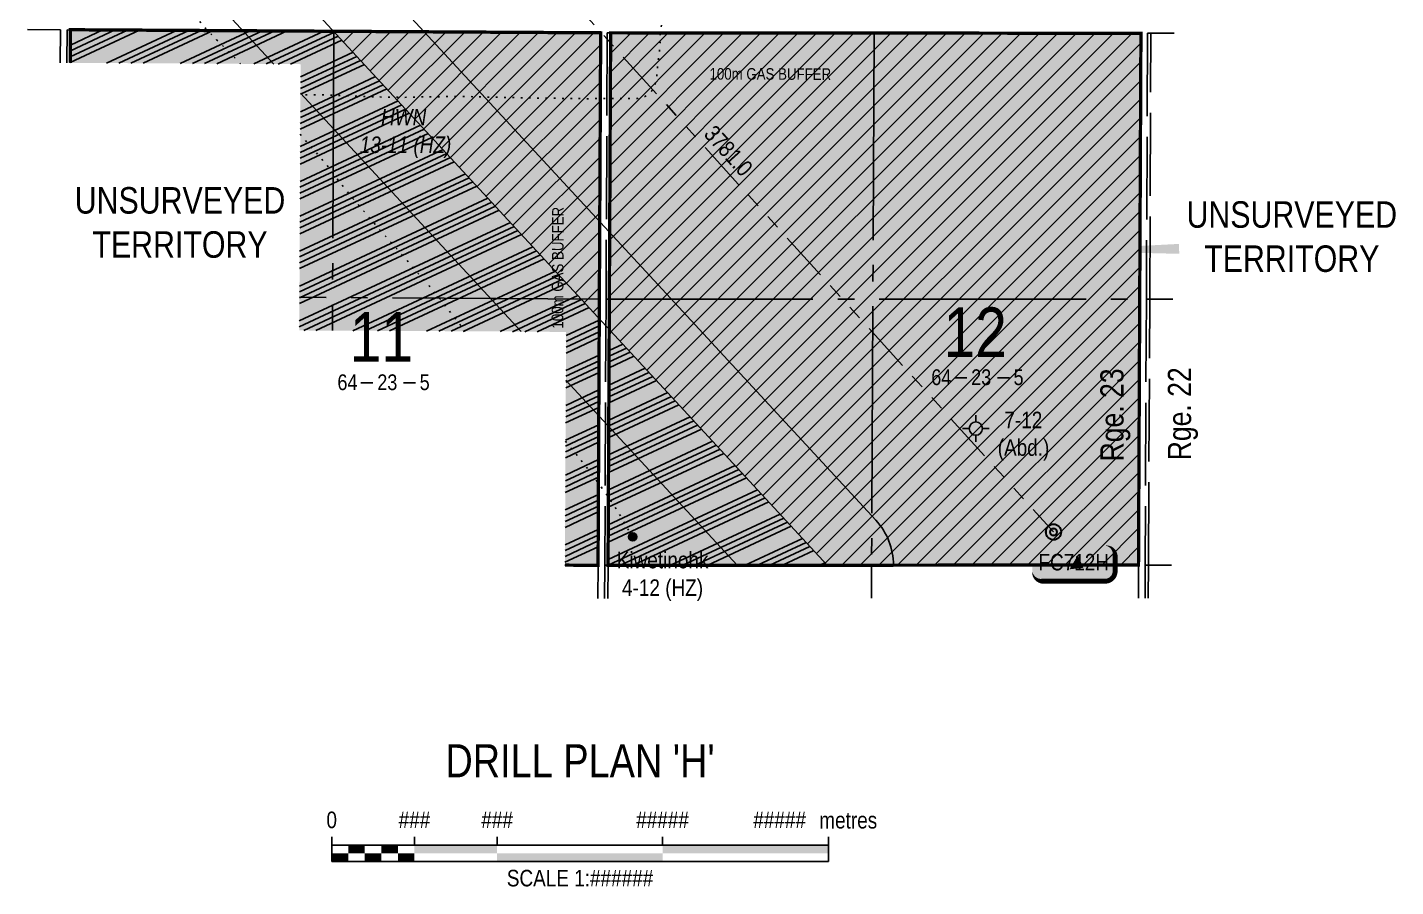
# Model space of a CAD drawing. Header units: inches. Extents: x 464475 to 485921, y 6038951 to 6050475.
# Drawn here: x 475070 to 475896, y 6038951 to 6039470 of the extents above; entities that cross this region are included whole.
import ezdxf
from ezdxf.enums import TextEntityAlignment as Align

# ---------------------------------------------------------------- set-up
doc = ezdxf.new("R2010")
doc.units = ezdxf.units.IN
doc.header["$LTSCALE"] = 5
for name, pattern in [('foc-DOT', [1, 0.2, -0.8]), ('foc-DRILLPATH', [14.75, 6, -1.75, 1.75, -1.75, 1.75, -1.75]), ('foc-QUARTERLINE', [33, 25, -3, 2, -3]), ('foc-UNSURVEYED', [12.5, 10, -2.5])]:
    doc.linetypes.add(name, pattern=pattern)
for name, color, linetype in [('10', 1, 'Continuous'), ('9', 3, 'Continuous'), ('ABADATA-DRILL-T', 8, 'Continuous'), ('AS-DRILL', 8, 'foc-DOT'), ('AS-DRILL-T', 8, 'Continuous'), ('AS-TARGET-GAS', 182, 'Continuous'), ('AS-TARGET-GAS-H', 181, 'Continuous'), ('AS-UNDERLAY-H', 141, 'Continuous'), ('D-TXT', 6, 'Continuous'), ('DETAIL-T', 7, 'Continuous'), ('H-MOCL', 111, 'Continuous'), ('L-2', 7, 'Continuous'), ('L-BD', 7, 'Continuous'), ('L-MON', 1, 'Continuous'), ('L-QSEC', 8, 'foc-QUARTERLINE'), ('L-SECLBL', 7, 'Continuous'), ('L-UNS-T', 3, 'Continuous'), ('L-USEC', 7, 'foc-UNSURVEYED'), ('P-PDRILLPATH', 12, 'foc-DRILLPATH'), ('P-PROPOSED', 10, 'Continuous'), ('P-TEMP-HUSKY-NO CUT-H', 104, 'Continuous')]:
    doc.layers.add(name, color=color, linetype=linetype)
doc.layers.add('D56-EXISTING DISPOSITION', color=7, linetype='Continuous', true_color=0xa347ff)
doc.styles.add('80', font='ARIALN.TTF', dxfattribs={"height": 10})
doc.styles.add('80CG', font='ARIALN.TTF', dxfattribs={"height": 10})
doc.styles.add('80L', font='ARIALN.TTF', dxfattribs={"height": 10})
doc.styles.add('SIMPLEX', font='ARIALN.TTF')
pattern_1 = [(45, (-39231.628, 8775.05), (-5.609685254, 5.609685254), [])]
pattern_2 = [(25, (-39231.628, 8775.05), (-8.04661076, 17.25601246), []), (25, (-39227.411, 8773.515), (-8.04661076, 17.25601246), []), (25, (-39223.194, 8771.98), (-8.04661076, 17.25601246), []), (25, (-39218.977, 8770.446), (-8.04661076, 17.25601246), [])]

# ---------------------------------------------------------------- blocks, each defined once
blk = doc.blocks.new('*U495')
at = {"color": 0}
for p, q in [((-150, 0), (-150, 15)), ((-150, 10), (150.24, 10)), ((-100, 10), (-100, 15)), ((-50, 10), (-50, 15)), ((50, 10), (50, 15)), ((150.24, 0), (150.24, 15)), ((-150, 0), (150.24, 0))]:
    blk.add_line(p, q, dxfattribs=at)
for points in [[(-140, 10), (-130, 10), (-140, 5), (-130, 5)], [(-120, 10), (-110, 10), (-120, 5), (-110, 5)], [(-100, 10), (-50, 10), (-100, 5), (-50, 5)], [(50, 10), (150.24, 10), (50, 5), (150.24, 5)], [(-150, 5), (-140, 5), (-150, 0), (-140, 0)], [(-130, 5), (-120, 5), (-130, 0), (-120, 0)], [(-110, 5), (-100, 5), (-110, 0), (-100, 0)], [(-50, 5), (50, 5), (-50, 0), (50, 0)]]:
    blk.add_solid(points, dxfattribs=at)
at = {"color": 0, "style": '80'}
blk.add_text('metres', height=10, dxfattribs=at).set_placement((162.24, 20), align=Align.CENTER)
at = {"color": 0, "char_height": 10, "style": '80'}
for s, insert, attachment_point in [('0', (-150, 30.21), 2), ('###', (-100, 30.21), 2), ('###', (-50, 30.21), 2), ('#####', (50, 30.21), 2), ('#####', (136.7, 30.22), 3), ('SCALE 1:######', (0.12, -5), 2)]:
    blk.add_mtext(s, dxfattribs=dict(at, insert=insert, attachment_point=attachment_point))
blk = doc.blocks.new('plbh')
at = {"layer": 'L-MON'}
h = blk.add_hatch(color=255, dxfattribs=at)
h.dxf.hatch_style = 1
edge = h.paths.add_edge_path()
edge.add_arc((0, 0), 1.16, 0, 360)
h = blk.add_hatch(color=256, dxfattribs=at)
h.dxf.hatch_style = 1
h.paths.add_polyline_path([(-0.96, 0, 1), (0.96, 0, 1)])
h.paths.add_polyline_path([(0.91, 0, -1), (-0.91, 0, -1)], flags=16)
h.paths.add_polyline_path([(0.45, 0, -1), (-0.45, 0, -1)], flags=0)
h = blk.add_hatch(color=256, dxfattribs=at)
h.dxf.hatch_style = 1
h.paths.add_polyline_path([(-0.45, 0, 1), (0.45, 0, 1)])
h.paths.add_polyline_path([(0.4, 0, -1), (-0.4, 0, -1)], flags=16)
at = {"layer": 'L-MON', "color": 240}
for radius in [0.96, 0.91, 0.45, 0.4]:
    blk.add_circle((0, 0), radius, dxfattribs=at)
blk = doc.blocks.new('L-SECLBL')
at = {"layer": '9', "color": 7}
for p, q in [((-5.08, -27.83), (-12.29, -27.83)), ((20.7, -27.83), (13.5, -27.83))]:
    blk.add_line(p, q, dxfattribs=at)
at = {"layer": '10', "color": 2, "style": 'SIMPLEX'}
blk.add_attdef('SEC', text='', height=30, dxfattribs=at).set_placement((0, 0), align=Align.MIDDLE)
at = {"layer": '10', "color": 5, "style": '80L'}
blk.add_attdef('TWP', text='', height=9.5, dxfattribs=at).set_placement((-14.43, -27.37), align=Align.MIDDLE_RIGHT)
blk.add_attdef('RGE', text='', height=9.5, dxfattribs=at).set_placement((3.62, -27.37), align=Align.MIDDLE_CENTER)
blk.add_attdef('MER', text='', height=9.5, dxfattribs=at).set_placement((23.17, -27.37), align=Align.MIDDLE_LEFT)
blk = doc.blocks.new('GABD')
for p, q in [((-0.81, 0), (-1.62, 0)), ((0, 0.81), (0, 1.62)), ((1.62, 0), (0.81, 0)), ((0, -0.81), (0, -1.62))]:
    blk.add_line(p, q)
blk.add_circle((0, 0), 0.8)
blk = doc.blocks.new('BH-Existing')
at = {"layer": 'AS-DRILL-T'}
h = blk.add_hatch(color=256, dxfattribs=at)
h.dxf.hatch_style = 1
edge = h.paths.add_edge_path()
edge.add_arc((0, 0), 0.5, 0, 360)
blk.add_circle((0, 0), 0.5, dxfattribs=at)
blk = doc.blocks.new('*U501')
h = blk.add_hatch(color=254)
edge = h.paths.add_edge_path()
edge.add_line((-19, -11.5), (19, -11.5))
edge.add_arc((19, -5.5), 6, 270, 360)
edge.add_line((25, -5.5), (25, 4))
edge.add_arc((19, 4), 6, 0, 90)
edge.add_line((19, 10), (-19, 10))
edge.add_arc((-19, 4), 6, 90, 180)
edge.add_line((-25, 4), (-25, -5.5))
edge.add_arc((-19, -5.5), 6, 180, 270)
at = {"color": 1, "flags": 128}
blk.add_lwpolyline([(-19, -11.5, 3, 3, 0), (19, -11.5, 3, 3, 0.414214), (25, -5.5, 3, 3, 0), (25, 4, 3, 0, 0.414214), (19, 10, 0, 0, 0), (-19, 10, 0, 0, 0.414214), (-25, 4, 0, 0, 0), (-25, -5.5, 0, 3, 0.414214)], format="xyseb", close=True, dxfattribs=at)
blk.add_lwpolyline([(5.78, -3.39, 0, 10, 0), (0, 0, 5, 5, 0)], format="xyseb", dxfattribs=at)
at = {"color": 1, "style": '80'}
blk.add_attdef('ENTER_TEXT_001', (-35.99, -5), '', height=10, dxfattribs=at)

msp = doc.modelspace()

# ---------------------------------------------------------------- hatches: boundary and pattern name
at = {"layer": 'AS-TARGET-GAS-H'}
h = msp.add_hatch(color=256, dxfattribs=at)
h.dxf.hatch_style = 1
h.paths.add_polyline_path([(475395.765, 6039446.979), (475234.632, 6039447.916), (475234.573, 6039437.921), (475385.721, 6039437.042), (475384.982, 6039286.22), (475394.977, 6039286.171)])
h = msp.add_hatch(color=256, dxfattribs=at)
h.dxf.hatch_style = 1
h.paths.add_polyline_path([(475722.086, 6039446.588), (475439.766, 6039446.841), (475438.385, 6039165.231), (475720.799, 6039165.381)])
h.paths.add_polyline_path([(475710.85, 6039175.371), (475448.429, 6039175.231), (475449.712, 6039436.837), (475712.045, 6039436.602)], flags=16)
at = {"layer": 'AS-UNDERLAY-H'}
h = msp.add_hatch(color=111, dxfattribs=at)
h.dxf.hatch_style = 1
h.paths.add_polyline_path([(475615.86, 6039248.843), (475674.44, 6039247.498), (475674.44, 6039269.249), (475664.771, 6039269.249), (475664.771, 6039303.805), (475623.431, 6039303.805), (475623.431, 6039270), (475611.759, 6039270)])
at = {"layer": 'H-MOCL'}
h = msp.add_hatch(color=256, dxfattribs=at)
h.dxf.hatch_style = 1
h.paths.add_polyline_path([(475095.604, 6039468.714), (475415.852, 6039466.852), (475414.276, 6039145.237), (475394.286, 6039145.353), (475394.978, 6039286.301), (475233.799, 6039287.091), (475234.632, 6039447.916), (475095.498, 6039448.725)])
h = msp.add_hatch(color=256, dxfattribs=at)
h.dxf.hatch_style = 1
h.paths.add_polyline_path([(475421.884, 6039466.846), (475742.167, 6039466.567), (475740.697, 6039145.402), (475420.308, 6039145.24)])
at = {"layer": 'P-TEMP-HUSKY-NO CUT-H', "true_color": 0x0582ff}
h = msp.add_hatch(dxfattribs=at)
h.set_pattern_fill('ANSI34', color=150, scale=0.99947, angle=340)
h.set_pattern_definition(pattern_2)
h.paths.add_polyline_path([(475254.598, 6039467.789), (475095.604, 6039468.714), (475095.498, 6039448.725), (475234.632, 6039447.916), (475233.799, 6039287.091), (475394.977, 6039286.171), (475394.286, 6039145.353), (475414.276, 6039145.237), (475415.006, 6039294.26)])
at = {"layer": 'P-TEMP-HUSKY-NO CUT-H'}
h = msp.add_hatch(dxfattribs=at)
h.set_pattern_fill('ANSI31', color=256, scale=2.498675)
h.set_pattern_definition(pattern_1)
h.paths.add_polyline_path([(475254.598, 6039467.79), (475415.852, 6039466.852), (475415.006, 6039294.26)])
h = msp.add_hatch(dxfattribs=at)
h.set_pattern_fill('ANSI31', color=256, scale=2.498675)
h.set_pattern_definition(pattern_1)
h.paths.add_polyline_path([(475552.7, 6039145.304), (475421.006, 6039287.769), (475421.884, 6039466.846), (475742.167, 6039466.567), (475740.697, 6039145.387), (475592.7, 6039145.324)])
at = {"layer": 'P-TEMP-HUSKY-NO CUT-H', "true_color": 0x0582ff}
h = msp.add_hatch(dxfattribs=at)
h.set_pattern_fill('ANSI34', color=150, scale=0.99947, angle=340)
h.set_pattern_definition(pattern_2)
h.paths.add_polyline_path([(475421.006, 6039287.769), (475420.308, 6039145.24), (475552.7, 6039145.304)])

# ---------------------------------------------------------------- linework, layer by layer
at = {"layer": 'AS-DRILL', "flags": 128}
for points in [[(475069.863, 6039522.014), (475069.94, 6039522.068), (475071.525, 6039523.061), (475073.153, 6039523.99), (475074.803, 6039524.873), (475076.48, 6039525.713), (475078.181, 6039526.498), (475079.912, 6039527.202), (475081.68, 6039527.819), (475083.469, 6039528.367), (475085.284, 6039528.847), (475087.106, 6039529.281), (475088.932, 6039529.697), (475090.767, 6039530.082), (475092.61, 6039530.408), (475094.466, 6039530.664), (475096.331, 6039530.84), (475098.196, 6039530.975), (475100.061, 6039531.131), (475101.931, 6039531.261), (475103.804, 6039531.304), (475105.675, 6039531.258), (475107.543, 6039531.123), (475109.403, 6039530.911), (475111.25, 6039530.617), (475113.082, 6039530.219), (475114.887, 6039529.735), (475116.678, 6039529.191), (475118.455, 6039528.601), (475120.215, 6039527.957), (475121.951, 6039527.262), (475123.671, 6039526.522), (475125.371, 6039525.735), (475127.046, 6039524.895), (475128.7, 6039524.01), (475130.332, 6039523.093), (475131.945, 6039522.132), (475133.522, 6039521.123), (475135.07, 6039520.069), (475136.592, 6039518.974), (475138.086, 6039517.842), (475139.583, 6039516.622), (475141.032, 6039515.344), (475142.387, 6039514.056), (475144.958, 6039511.33), (475146.196, 6039509.921), (475147.456, 6039508.482), (475148.696, 6039507.077), (475149.924, 6039505.666), (475152.399, 6039502.851), (475156.067, 6039498.596), (475159.619, 6039494.238), (475163.036, 6039489.775), (475166.275, 6039485.189), (475169.289, 6039480.447), (475172.586, 6039475.138), (475176.049, 6039470.725), (475179.941, 6039466.669), (475183.899, 6039462.681), (475187.915, 6039458.751), (475191.917, 6039454.805), (475195.841, 6039450.783), (475198.344, 6039448.127)], [(475460.086, 6039503.026), (475460.086, 6039503.026), (475460.086, 6039503.026), (475460.082, 6039503.028), (475460.004, 6039503.044), (475459.886, 6039503.135), (475459.674, 6039503.37), (475459.391, 6039503.605), (475459.04, 6039503.841), (475458.584, 6039503.889), (475458.187, 6039503.685), (475458.167, 6039503.645), (475458.157, 6039503.613), (475458.153, 6039503.597), (475458.134, 6039503.529), (475458.104, 6039503.441), (475458.057, 6039503.326), (475458.011, 6039503.168), (475457.969, 6039502.962), (475457.926, 6039502.734), (475457.871, 6039502.495), (475457.796, 6039502.225), (475457.706, 6039501.919), (475457.615, 6039501.59), (475457.525, 6039501.238), (475457.445, 6039500.865), (475457.381, 6039500.467), (475457.325, 6039500.033), (475457.265, 6039499.562), (475457.206, 6039499.056), (475457.143, 6039498.516), (475457.066, 6039497.939), (475456.971, 6039497.333), (475456.872, 6039496.706), (475456.767, 6039496.064), (475456.672, 6039495.395), (475456.602, 6039494.695), (475456.543, 6039493.963), (475456.477, 6039493.205), (475456.397, 6039492.422), (475456.336, 6039491.86), (475456.307, 6039491.614), (475456.201, 6039490.793), (475456.075, 6039489.975), (475455.941, 6039489.168), (475455.809, 6039488.355), (475455.677, 6039487.525), (475455.544, 6039486.698), (475455.422, 6039485.897), (475455.308, 6039485.111), (475455.199, 6039484.326), (475455.083, 6039483.54), (475454.959, 6039482.757), (475454.817, 6039481.976), (475454.647, 6039481.198), (475454.463, 6039480.401), (475454.285, 6039479.59), (475454.123, 6039478.771), (475453.969, 6039477.954), (475453.829, 6039477.142), (475453.701, 6039476.329), (475453.557, 6039475.506), (475453.398, 6039474.665), (475453.234, 6039473.813), (475453.05, 6039472.958), (475452.844, 6039472.123), (475452.644, 6039471.308), (475452.476, 6039470.505), (475452.328, 6039469.716), (475452.192, 6039468.899), (475452.071, 6039468.033), (475451.975, 6039467.138), (475451.904, 6039466.224), (475451.85, 6039465.312), (475451.805, 6039464.43), (475451.779, 6039463.589), (475451.761, 6039462.763), (475451.735, 6039461.909), (475451.704, 6039461.047), (475451.67, 6039460.205), (475451.628, 6039459.377), (475451.576, 6039458.571), (475451.514, 6039457.784), (475451.446, 6039456.998), (475451.374, 6039456.198), (475451.298, 6039455.363), (475451.196, 6039454.489), (475451.069, 6039453.612), (475450.937, 6039452.753), (475450.817, 6039451.927), (475450.721, 6039451.12), (475450.637, 6039450.298), (475450.541, 6039449.443), (475450.438, 6039448.581), (475450.346, 6039447.741), (475450.266, 6039446.904), (475450.182, 6039446.038), (475450.095, 6039445.163), (475450.007, 6039444.295), (475449.917, 6039443.432), (475449.84, 6039442.594), (475449.784, 6039441.788), (475449.737, 6039441.006), (475449.677, 6039440.229), (475449.573, 6039439.443), (475449.419, 6039438.654), (475449.223, 6039437.853), (475449.005, 6039437.054), (475448.789, 6039436.273), (475448.636, 6039435.72), (475448.579, 6039435.518), (475448.333, 6039434.777), (475448.024, 6039434.051), (475447.656, 6039433.331), (475447.231, 6039432.613), (475446.729, 6039431.889), (475446.153, 6039431.174), (475445.518, 6039430.491), (475444.831, 6039429.857), (475444.094, 6039429.278), (475443.343, 6039428.784), (475442.608, 6039428.394), (475441.882, 6039428.087), (475441.147, 6039427.831), (475440.38, 6039427.619), (475439.569, 6039427.467), (475439.008, 6039427.394), (475438.736, 6039427.365), (475437.882, 6039427.279), (475436.985, 6039427.194), (475436.043, 6039427.131), (475435.079, 6039427.111), (475434.527, 6039427.114), (475434.115, 6039427.116), (475433.147, 6039427.125), (475432.401, 6039427.131), (475432.159, 6039427.13), (475431.115, 6039427.129), (475429.991, 6039427.119), (475428.791, 6039427.111), (475427.519, 6039427.117), (475426.173, 6039427.144), (475424.755, 6039427.181), (475423.279, 6039427.224), (475421.736, 6039427.26), (475420.132, 6039427.268), (475418.476, 6039427.264), (475416.785, 6039427.243), (475415.059, 6039427.203), (475413.305, 6039427.148), (475411.519, 6039427.089), (475409.704, 6039427.058), (475407.864, 6039427.059), (475406, 6039427.066), (475404.122, 6039427.078), (475402.227, 6039427.105), (475400.321, 6039427.137), (475398.409, 6039427.176), (475396.597, 6039427.211), (475395.145, 6039427.234), (475393.227, 6039427.262), (475393.197, 6039427.262), (475391.307, 6039427.286), (475389.387, 6039427.305), (475387.469, 6039427.313), (475385.549, 6039427.31), (475383.631, 6039427.316), (475381.71, 6039427.347), (475379.792, 6039427.397), (475377.87, 6039427.453), (475375.954, 6039427.506), (475374.134, 6039427.555), (475372.215, 6039427.603), (475370.297, 6039427.636), (475368.377, 6039427.658), (475366.459, 6039427.671), (475364.553, 6039427.681), (475362.631, 6039427.697), (475360.717, 6039427.738), (475358.8, 6039427.796), (475356.882, 6039427.849), (475354.966, 6039427.895), (475353.05, 6039427.946), (475351.128, 6039427.998), (475349.211, 6039428.045), (475347.293, 6039428.089), (475345.371, 6039428.133), (475343.453, 6039428.178), (475341.535, 6039428.22), (475339.618, 6039428.261), (475337.702, 6039428.303), (475335.78, 6039428.336), (475333.858, 6039428.354), (475331.938, 6039428.358), (475330.016, 6039428.349), (475328.098, 6039428.339), (475326.178, 6039428.324), (475324.258, 6039428.308), (475322.336, 6039428.293), (475320.419, 6039428.273), (475318.503, 6039428.255), (475316.585, 6039428.236), (475314.667, 6039428.218), (475312.749, 6039428.199), (475310.827, 6039428.167), (475308.907, 6039428.134), (475306.988, 6039428.104), (475305.072, 6039428.066), (475303.152, 6039428.027), (475301.234, 6039427.977), (475299.317, 6039427.916), (475297.397, 6039427.878), (475295.481, 6039427.877), (475293.559, 6039427.891), (475291.639, 6039427.901), (475289.721, 6039427.93), (475287.804, 6039427.984), (475285.888, 6039428.025), (475283.974, 6039428.059), (475282.054, 6039428.102), (475280.136, 6039428.144), (475278.216, 6039428.195), (475276.303, 6039428.265), (475274.381, 6039428.341), (475272.466, 6039428.418), (475270.546, 6039428.498), (475268.628, 6039428.577), (475266.711, 6039428.653), (475264.795, 6039428.722), (475262.873, 6039428.786), (475260.958, 6039428.864), (475259.042, 6039428.969), (475257.127, 6039429.083), (475255.211, 6039429.184), (475253.292, 6039429.272), (475251.372, 6039429.333), (475249.456, 6039429.383), (475247.534, 6039429.432), (475245.614, 6039429.466), (475243.696, 6039429.478), (475241.778, 6039429.471), (475239.86, 6039429.445), (475237.942, 6039429.394), (475236.026, 6039429.348), (475234.537, 6039429.327)], [(475234.417, 6039405.703), (475235.997, 6039403.8), (475239.626, 6039399.508), (475243.314, 6039395.267), (475247.027, 6039391.049), (475250.643, 6039386.721), (475254.06, 6039382.26), (475257.407, 6039377.745), (475260.837, 6039373.294), (475264.403, 6039368.95), (475268.043, 6039364.67), (475271.716, 6039360.418), (475275.37, 6039356.123), (475279.008, 6039351.841), (475282.715, 6039347.624), (475286.458, 6039343.434), (475290.211, 6039339.251), (475293.953, 6039335.032), (475297.65, 6039330.801), (475301.326, 6039326.549), (475304.999, 6039322.297), (475308.71, 6039318.076), (475312.372, 6039313.814), (475315.974, 6039309.5), (475319.5, 6039305.15), (475322.992, 6039300.745), (475326.488, 6039296.345), (475329.933, 6039291.906), (475331.075, 6039290.412), (475334.108, 6039286.525)], [(475394.653, 6039220.126), (475395.072, 6039219.636), (475398.656, 6039215.308), (475402.178, 6039210.929), (475405.665, 6039206.521), (475409.113, 6039202.084), (475412.474, 6039197.581), (475415.813, 6039193.061), (475419.116, 6039188.512), (475422.276, 6039183.867), (475425.33, 6039179.148), (475428.225, 6039174.31), (475430.97, 6039169.429), (475433.076, 6039165.819), (475435.216, 6039162.441)]]:
    msp.add_lwpolyline(points, dxfattribs=at)
at = {"layer": 'D56-EXISTING DISPOSITION', "const_width": 1.999, "flags": 128}
msp.add_lwpolyline([(475095.498, 6039448.725), (475095.604, 6039468.714), (475254.722, 6039467.789), (475415.852, 6039466.852), (475415.064, 6039306.044), (475414.276, 6039145.237), (475394.286, 6039145.353)], dxfattribs=at)
msp.add_lwpolyline([(475579.496, 6039145.317), (475420.308, 6039145.24), (475421.096, 6039306.043), (475421.884, 6039466.846), (475581.019, 6039466.704), (475742.167, 6039466.567), (475741.432, 6039305.985), (475740.697, 6039145.402)], close=True, dxfattribs=at)
at = {"layer": 'L-QSEC'}
for p, q in [((475254.722, 6039467.789), (475253.803, 6039286.993)), ((475581.019, 6039466.704), (475579.496, 6039145.317)), ((475415.064, 6039306.044), (475233.915, 6039307.098)), ((475419.086, 6039306.043), (475741.432, 6039305.985)), ((475745.454, 6039305.979), (475761.421, 6039305.955)), ((475579.496, 6039145.317), (475579.401, 6039125.327))]:
    msp.add_line(p, q, dxfattribs=at)
at = {"layer": 'L-SECLBL', "flags": 128}
for points in [[(475253.904, 6039306.982, 0, 5.997, 0), (475265.28, 6039294.655, 0, 0, 0)], [(475580.257, 6039306.014, 0, 5.997, 0), (475615.289, 6039286.794, 0, 0, 0)]]:
    msp.add_lwpolyline(points, format="xyseb", dxfattribs=at)
at = {"layer": 'L-UNS-T', "color": 3, "flags": 128}
msp.add_lwpolyline([(475687.887, 6039335.264, 0, 5.997, 0), (475765.242, 6039336.374, 0, 0, 0)], format="xyseb", dxfattribs=at)
at = {"layer": 'L-USEC'}
for p, q in [((475089.572, 6039468.749), (475069.583, 6039468.865)), ((475089.572, 6039468.749), (475089.466, 6039448.76)), ((475093.594, 6039468.726), (475093.488, 6039448.736)), ((475093.594, 6039468.726), (475254.722, 6039467.789)), ((475095.498, 6039448.725), (475095.604, 6039468.714)), ((475254.722, 6039467.789), (475415.852, 6039466.852)), ((475415.852, 6039466.852), (475415.064, 6039306.044)), ((475419.874, 6039466.848), (475419.086, 6039306.024)), ((475419.874, 6039466.848), (475581.019, 6039466.704)), ((475421.096, 6039306.043), (475421.884, 6039466.846)), ((475581.019, 6039466.704), (475742.167, 6039466.567)), ((475742.167, 6039466.567), (475741.432, 6039305.985)), ((475746.189, 6039466.564), (475745.454, 6039305.967)), ((475746.189, 6039466.564), (475762.156, 6039466.551)), ((475747.464, 6039305.976), (475748.199, 6039466.562)), ((475415.064, 6039306.044), (475414.276, 6039145.237)), ((475419.086, 6039306.024), (475418.297, 6039145.217)), ((475420.308, 6039145.24), (475421.096, 6039306.043)), ((475741.432, 6039305.985), (475740.697, 6039145.402)), ((475745.454, 6039305.967), (475744.719, 6039145.384)), ((475746.729, 6039145.389), (475747.464, 6039305.976)), ((475414.276, 6039145.237), (475394.286, 6039145.353)), ((475414.276, 6039145.237), (475414.178, 6039125.24)), ((475418.297, 6039145.217), (475418.199, 6039125.242)), ((475579.496, 6039145.317), (475418.297, 6039145.239)), ((475420.308, 6039145.24), (475420.21, 6039125.243)), ((475740.697, 6039145.402), (475579.496, 6039145.317)), ((475740.697, 6039145.402), (475740.605, 6039125.413)), ((475744.719, 6039145.384), (475744.627, 6039125.415)), ((475744.719, 6039145.394), (475760.686, 6039145.359)), ((475746.637, 6039125.416), (475746.729, 6039145.389))]:
    msp.add_line(p, q, dxfattribs=at)
at = {"layer": 'P-PDRILLPATH'}
msp.add_line((475181.941, 6039725.491), (475689.38, 6039165.365), dxfattribs=at)
at = {"layer": 'P-PROPOSED', "flags": 128}
msp.add_lwpolyline([(475394.835, 6039257.154), (475498.252, 6039145.278), (475592.7, 6039145.324, 0.1885963), (475582.072, 6039172.456), (475070.936, 6039725.403)], format="xyb", dxfattribs=at)
at = {"layer": 'P-PROPOSED', "color": 100, "flags": 128}
msp.add_lwpolyline([(475552.7, 6039145.304), (475070.627, 6039666.809)], dxfattribs=at)
at = {"layer": 'P-PROPOSED', "flags": 128}
for points in [[(475070.318, 6039608.216), (475218.41, 6039448.01)], [(475234.632, 6039430.461), (475367.769, 6039286.434)]]:
    msp.add_lwpolyline(points, dxfattribs=at)

# ---------------------------------------------------------------- block references
at = {"layer": 'ABADATA-DRILL-T', "xscale": 4.997349899999994, "yscale": 4.997349899999994, "zscale": 4.997349899999994}
msp.add_blockref('BH-Existing', (475435.216, 6039162.441), dxfattribs=at)
at = {"layer": 'AS-DRILL-T', "xscale": 4.997349899999994, "yscale": 4.997349899999994, "zscale": 4.997349899999994}
msp.add_blockref('GABD', (475642.46, 6039227.826), dxfattribs=at)
at = {"layer": 'L-2', "xscale": 0.9991279913569413, "yscale": 0.9991279913569413, "zscale": 0.9991279913569413}
msp.add_blockref('*U495', (475403.276, 6038966.303), dxfattribs=at)
at = {"layer": 'L-BD', "linetype": 'Continuous'}
ref = msp.add_blockref('*U501', (475701.583, 6039147.152), dxfattribs=dict(at, xscale=0.99946998, yscale=0.99946998, zscale=0.99946998))
ref.add_attrib('ENTER_TEXT_001', 'FC712H', (475680.268, 6039142.151), dxfattribs={"layer": '0', "color": 1, "height": 9.9947, "style": '80'})
at = {"layer": 'L-MON', "xscale": 4.997349899999989, "yscale": 4.997349899999989, "zscale": 4.997349899999989}
msp.add_blockref('plbh', (475689.38, 6039165.365), dxfattribs=at)
at = {"layer": 'L-SECLBL', "xscale": 0.99946998, "yscale": 0.99946998, "zscale": 0.99946998}
for p, values in [((475283.372, 6039283.171), {'SEC': '11', 'TWP': '64', 'RGE': '23', 'MER': '5'}), ((475642.075, 6039286.21), {'SEC': '12', 'TWP': '64', 'RGE': '23', 'MER': '5'})]:
    msp.add_blockref('L-SECLBL', p, dxfattribs=at).add_auto_attribs(values)

# ---------------------------------------------------------------- texts
at = {"layer": 'ABADATA-DRILL-T', "insert": (475269.082, 6039420.915), "char_height": 9.9947, "attachment_point": 1, "style": '80L', "bg_fill": 1, "box_fill_scale": 1.5, "bg_fill_color": 111, "bg_fill_transparency": 0}
msp.add_mtext_dynamic_manual_height_columns('\\pi14.119;{\\fArial Narrow|b0|i1|c0|p34;HWN\\P\\pi1.2339;13-11 (HZ)}', width=55.45471, gutter_width=50.026, heights=[0], dxfattribs=at)
at = {"layer": 'ABADATA-DRILL-T', "linetype": 'Continuous', "insert": (475655.278, 6039238.021), "char_height": 9.9947, "attachment_point": 1, "style": '80L', "bg_fill": 1, "box_fill_scale": 1.5, "bg_fill_color": 111, "bg_fill_transparency": 0}
msp.add_mtext_dynamic_manual_height_columns('\\pi4.4078;7-12\\P\\pi0.40237;(Abd.)', width=30.59795, gutter_width=200.105, heights=[0], dxfattribs=at)
at = {"layer": 'ABADATA-DRILL-T', "insert": (475425.102, 6039153.408), "char_height": 9.9947, "attachment_point": 1, "style": '80L'}
msp.add_mtext_dynamic_manual_height_columns('\\pi0.48736;Kiwetinohk\\P\\pi3.6508;4-12 (HZ)', width=55.45471, gutter_width=50.026, heights=[0], dxfattribs=at)
at = {"layer": 'AS-TARGET-GAS', "char_height": 6.99629, "attachment_point": 1, "style": '80L', "bg_fill": 1, "box_fill_scale": 1.15, "bg_fill_color": 181, "bg_fill_transparency": 0}
for insert, rotation in [((475481.596, 6039445.579), 359.872457), ((475386.204, 6039288.26), 89.719328)]:
    msp.add_mtext_dynamic_manual_height_columns('100m GAS BUFFER', width=73.48405, gutter_width=190, heights=[0], dxfattribs=dict(at, insert=insert, rotation=rotation))
at = {"layer": 'D-TXT', "color": 3, "char_height": 13.9926, "attachment_point": 1, "rotation": 90, "style": '80L'}
for s, width, insert in [('Rge. 23', 73.75526, (475717.661, 6039208.009)), ('Rge. 22', 55.46196, (475758.444, 6039208.691))]:
    msp.add_mtext_dynamic_manual_height_columns(s, width=width, gutter_width=47.5, heights=[0], dxfattribs=dict(at, insert=insert))
at = {"layer": 'DETAIL-T', "color": 3, "insert": (475403.395, 6039027.192), "char_height": 19.98256, "width": 313.75972, "attachment_point": 5, "style": '80CG'}
msp.add_mtext("DRILL PLAN 'H'", dxfattribs=at)
at = {"layer": 'L-BD', "insert": (475496.777, 6039398.958), "char_height": 9.9947, "width": 31.07746, "attachment_point": 2, "rotation": 312.1746, "style": '80L', "bg_fill": 1, "box_fill_scale": 1.15, "bg_fill_color": 111, "bg_fill_transparency": 0}
msp.add_mtext('3781.0', dxfattribs=at)
at = {"layer": 'L-UNS-T', "color": 3, "char_height": 15.99152, "attachment_point": 5, "style": '80L'}
for insert in [(475161.785, 6039352.223), (475833.291, 6039343.672)]:
    msp.add_mtext_dynamic_manual_height_columns('UNSURVEYED TERRITORY', width=126.34675, gutter_width=47.475, heights=[0], dxfattribs=dict(at, insert=insert))

doc.saveas('drawing.dxf')
